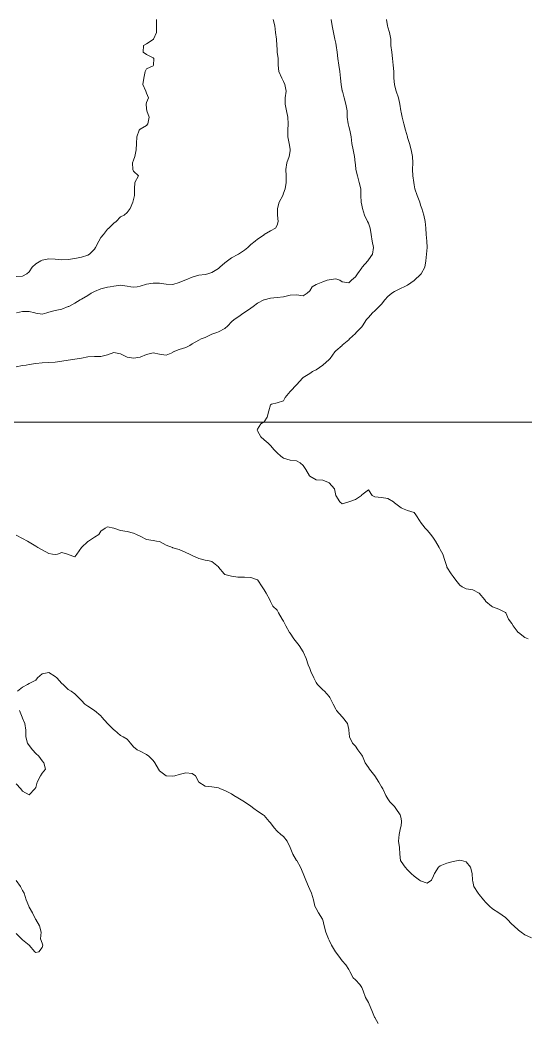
# Model space of a CAD drawing. Header units: centimetres. Extents: x 0 to 642158, y -847 to 649707.
# Drawn here: x 617198 to 617236.8, y 620941.5 to 621018.2 of the extents above; entities that cross this region are included whole.
import ezdxf

# ---------------------------------------------------------------- set-up
doc = ezdxf.new("R2010")
doc.units = ezdxf.units.CM
doc.header["$MEASUREMENT"] = 0
doc.layers.add('MEV_grille', color=254, linetype='Continuous', lineweight=9)
doc.layers.add('WAL_topographie 0.5', color=253, linetype='Continuous', lineweight=20)
picture_1 = doc.add_image_def('image2.png', size_in_pixel=(6614, 11023))

# ---------------------------------------------------------------- blocks, each defined once
blk = doc.blocks.new('*U114')
at = {"layer": 'MEV_grille', "transparency": 33554687}
blk.add_lwpolyline([(-1338.461, 0), (1338.461, 0)], dxfattribs=at)
blk = doc.blocks.new('*U115')
at = {"layer": 'MEV_grille', "color": 0, "linetype": 'ByBlock', "lineweight": -2, "transparency": 16777216}
blk.add_blockref('*U114', (0, -1400), dxfattribs=at)

msp = doc.modelspace()

# ---------------------------------------------------------------- linework, layer by layer
at = {"layer": 'WAL_topographie 0.5'}
for points in [[(617208.5, 621018.25), (617208.52, 621017.75), (617208.506, 621017.25), (617208.279, 621016.75), (617208.25, 621016.714), (617207.75, 621016.386), (617207.513, 621016.25), (617207.483, 621015.75), (617207.75, 621015.56), (617208.25, 621015.308), (617208.294, 621015.25), (617208.288, 621014.75), (617208.25, 621014.702), (617207.75, 621014.456), (617207.637, 621014.25), (617207.54, 621013.75), (617207.472, 621013.25), (617207.687, 621012.75), (617207.75, 621012.607), (617207.889, 621012.25), (617207.75, 621011.893), (617207.715, 621011.75), (617207.75, 621011.417), (617207.769, 621011.25), (617207.956, 621010.75), (617207.839, 621010.25), (617207.75, 621010.118), (617207.25, 621009.838), (617207.175, 621009.75), (617206.992, 621009.25), (617206.977, 621008.75), (617206.942, 621008.25), (617206.838, 621007.75), (617206.75, 621007.45), (617206.667, 621007.25), (617206.708, 621006.75), (617206.75, 621006.625), (617207.125, 621006.25), (617206.85, 621005.75), (617206.821, 621005.25), (617206.821, 621004.75), (617206.75, 621004.45), (617206.705, 621004.25), (617206.485, 621003.75), (617206.25, 621003.442), (617206.042, 621003.25), (617205.75, 621003.11), (617205.429, 621002.75), (617205.25, 621002.634), (617204.857, 621002.25), (617204.75, 621002.156), (617204.45, 621001.75), (617204.25, 621001.54), (617204.089, 621001.25), (617203.838, 621000.75), (617203.75, 621000.629), (617203.386, 621000.25), (617203.25, 621000.168), (617202.75, 621000.009), (617202.25, 620999.915), (617201.75, 620999.843), (617201.25, 620999.813), (617200.75, 620999.857), (617200.25, 620999.884), (617199.75, 620999.798), (617199.645, 620999.75), (617199.25, 620999.509), (617198.978, 620999.25), (617198.75, 620998.884), (617198.582, 620998.75), (617198.25, 620998.561), (617197.75, 620998.537)], [(617221.896, 621018.25), (617221.972, 621017.75), (617222.074, 621017.25), (617222.184, 621016.75), (617222.25, 621016.441), (617222.285, 621016.25), (617222.348, 621015.75), (617222.407, 621015.25), (617222.49, 621014.75), (617222.561, 621014.25), (617222.61, 621013.75), (617222.671, 621013.25), (617222.75, 621012.779), (617222.755, 621012.75), (617222.884, 621012.25), (617223.033, 621011.75), (617223.11, 621011.25), (617223.127, 621010.75), (617223.195, 621010.25), (617223.25, 621010.054), (617223.333, 621009.75), (617223.418, 621009.25), (617223.469, 621008.75), (617223.574, 621008.25), (617223.695, 621007.75), (617223.738, 621007.25), (617223.75, 621007.125), (617223.782, 621006.75), (617223.905, 621006.25), (617224.055, 621005.75), (617224.165, 621005.25), (617224.181, 621004.75), (617224.193, 621004.25), (617224.25, 621004.013), (617224.309, 621003.75), (617224.462, 621003.25), (617224.691, 621002.75), (617224.75, 621002.622), (617224.896, 621002.25), (617224.964, 621001.75), (617225.051, 621001.25), (617225.145, 621000.75), (617225.054, 621000.25), (617224.75, 620999.816), (617224.707, 620999.75), (617224.281, 620999.25), (617224.25, 620999.213), (617223.923, 620998.75), (617223.75, 620998.513), (617223.467, 620998.25), (617223.25, 620998.057), (617222.75, 620998.125), (617222.552, 620998.25), (617222.25, 620998.351), (617221.75, 620998.295), (617221.599, 620998.25), (617221.25, 620998.117), (617220.75, 620997.919), (617220.43, 620997.75), (617220.25, 620997.434), (617220.054, 620997.25), (617219.75, 620997.058), (617219.25, 620997.135), (617218.75, 620997.112), (617218.25, 620996.989), (617217.75, 620996.927), (617217.25, 620996.87), (617216.75, 620996.756), (617216.737, 620996.75), (617216.25, 620996.493), (617215.926, 620996.25), (617215.75, 620996.12), (617215.25, 620995.776), (617215.212, 620995.75), (617214.75, 620995.43), (617214.45, 620995.25), (617214.25, 620995.07), (617213.969, 620994.75), (617213.75, 620994.548), (617213.25, 620994.284), (617213.146, 620994.25), (617212.75, 620994.112), (617212.25, 620993.856), (617211.932, 620993.75), (617211.75, 620993.665), (617211.25, 620993.37), (617211.054, 620993.25), (617210.75, 620993.083), (617210.25, 620992.95), (617209.796, 620992.75), (617209.75, 620992.717), (617209.25, 620992.5), (617208.75, 620992.578), (617208.25, 620992.683), (617207.75, 620992.561), (617207.25, 620992.36), (617206.75, 620992.267), (617206.25, 620992.347), (617205.75, 620992.612), (617205.25, 620992.714), (617204.75, 620992.522), (617204.25, 620992.392), (617203.75, 620992.396), (617203.25, 620992.372), (617202.75, 620992.276), (617202.603, 620992.25), (617202.25, 620992.192), (617201.75, 620992.126), (617201.25, 620992.034), (617200.75, 620991.966), (617200.25, 620991.948), (617199.75, 620991.926), (617199.25, 620991.875), (617198.75, 620991.787), (617198.525, 620991.75), (617198.25, 620991.706), (617197.75, 620991.621)], [(617217.448, 621018.25), (617217.574, 621017.75), (617217.642, 621017.25), (617217.699, 621016.75), (617217.724, 621016.25), (617217.75, 621015.964), (617217.769, 621015.75), (617217.831, 621015.25), (617217.834, 621014.75), (617217.881, 621014.25), (617218.106, 621013.75), (617218.25, 621013.491), (617218.343, 621013.25), (617218.444, 621012.75), (617218.383, 621012.25), (617218.364, 621011.75), (617218.485, 621011.25), (617218.575, 621010.75), (617218.589, 621010.25), (617218.581, 621009.75), (617218.583, 621009.25), (617218.67, 621008.75), (617218.75, 621008.3), (617218.758, 621008.25), (617218.75, 621008.187), (617218.671, 621007.75), (617218.487, 621007.25), (617218.433, 621006.75), (617218.458, 621006.25), (617218.446, 621005.75), (617218.383, 621005.25), (617218.25, 621004.917), (617218.183, 621004.75), (617217.909, 621004.25), (617217.781, 621003.75), (617217.779, 621003.25), (617217.828, 621002.75), (617217.75, 621002.469), (617217.633, 621002.25), (617217.25, 621002.033), (617216.766, 621001.75), (617216.75, 621001.742), (617216.25, 621001.397), (617216.066, 621001.25), (617215.75, 621000.983), (617215.505, 621000.75), (617215.25, 621000.553), (617214.802, 621000.25), (617214.75, 621000.221), (617214.25, 620999.966), (617213.962, 620999.75), (617213.75, 620999.579), (617213.375, 620999.25), (617213.25, 620999.152), (617212.75, 620998.843), (617212.45, 620998.75), (617212.25, 620998.697), (617211.75, 620998.645), (617211.25, 620998.5), (617210.75, 620998.283), (617210.669, 620998.25), (617210.25, 620998.079), (617209.75, 620997.923), (617209.25, 620997.94), (617208.75, 620998.034), (617208.25, 620998.026), (617207.75, 620997.94), (617207.25, 620997.793), (617207.017, 620997.75), (617206.75, 620997.714), (617206.55, 620997.75), (617206.25, 620997.807), (617205.75, 620997.867), (617205.25, 620997.808), (617204.964, 620997.75), (617204.75, 620997.716), (617204.25, 620997.6), (617203.75, 620997.395), (617203.507, 620997.25), (617203.25, 620997.093), (617202.75, 620996.801), (617202.666, 620996.75), (617202.25, 620996.498), (617201.794, 620996.25), (617201.75, 620996.227), (617201.25, 620996.024), (617200.75, 620995.934), (617200.25, 620995.792), (617200.103, 620995.75), (617199.75, 620995.66), (617199.25, 620995.729), (617199.172, 620995.75), (617198.75, 620995.86), (617198.25, 620995.862), (617197.769, 620995.75)], [(617226.148, 621018.25), (617226.224, 621017.75), (617226.25, 621017.655), (617226.358, 621017.25), (617226.459, 621016.75), (617226.482, 621016.25), (617226.541, 621015.75), (617226.61, 621015.25), (617226.66, 621014.75), (617226.701, 621014.25), (617226.695, 621013.75), (617226.743, 621013.25), (617226.75, 621013.224), (617226.891, 621012.75), (617227.056, 621012.25), (617227.164, 621011.75), (617227.231, 621011.25), (617227.25, 621011.135), (617227.327, 621010.75), (617227.456, 621010.25), (617227.586, 621009.75), (617227.736, 621009.25), (617227.75, 621009.197), (617227.892, 621008.75), (617228.026, 621008.25), (617228.12, 621007.75), (617228.153, 621007.25), (617228.141, 621006.75), (617228.16, 621006.25), (617228.22, 621005.75), (617228.25, 621005.573), (617228.313, 621005.25), (617228.491, 621004.75), (617228.682, 621004.25), (617228.75, 621004.01), (617228.836, 621003.75), (617228.991, 621003.25), (617229.102, 621002.75), (617229.154, 621002.25), (617229.181, 621001.75), (617229.231, 621001.25), (617229.25, 621000.75), (617229.25, 621000.75), (617229.25, 621000.75), (617229.206, 621000.25), (617229.164, 620999.75), (617229.071, 620999.25), (617228.798, 620998.75), (617228.75, 620998.696), (617228.278, 620998.25), (617228.25, 620998.227), (617227.75, 620997.886), (617227.5, 620997.75), (617227.25, 620997.654), (617226.75, 620997.395), (617226.543, 620997.25), (617226.25, 620996.994), (617226.021, 620996.75), (617225.75, 620996.421), (617225.579, 620996.25), (617225.25, 620995.907), (617225.052, 620995.75), (617224.75, 620995.394), (617224.615, 620995.25), (617224.291, 620994.75), (617224.25, 620994.691), (617223.821, 620994.25), (617223.75, 620994.179), (617223.309, 620993.75), (617223.25, 620993.687), (617222.75, 620993.264), (617222.73, 620993.25), (617222.25, 620992.836), (617222.186, 620992.75), (617221.813, 620992.25), (617221.75, 620992.183), (617221.25, 620991.75), (617221.25, 620991.75), (617220.75, 620991.389), (617220.472, 620991.25), (617220.25, 620991.107), (617219.75, 620990.796), (617219.7, 620990.75), (617219.267, 620990.25), (617219.25, 620990.232), (617218.768, 620989.75), (617218.75, 620989.729), (617218.367, 620989.25), (617218.25, 620989), (617217.75, 620988.839), (617217.333, 620988.75), (617217.25, 620988.688), (617217.125, 620988.25), (617216.989, 620987.75), (617216.75, 620987.406), (617216.5, 620987.25), (617216.25, 620986.834), (617216.231, 620986.75), (617216.25, 620986.714), (617216.5, 620986.25), (617216.75, 620986.018), (617217.063, 620985.75), (617217.25, 620985.583), (617217.54, 620985.25), (617217.75, 620985.026), (617218.026, 620984.75), (617218.25, 620984.599), (617218.75, 620984.458), (617219.25, 620984.401), (617219.513, 620984.25), (617219.75, 620984.046), (617219.947, 620983.75), (617220.23, 620983.25), (617220.25, 620983.219), (617220.75, 620982.958), (617221.25, 620982.917), (617221.687, 620982.75), (617221.75, 620982.717), (617222.162, 620982.25), (617222.25, 620981.75), (617222.25, 620981.75), (617222.558, 620981.25), (617222.75, 620981.103), (617223.25, 620981.25), (617223.25, 620981.25), (617223.75, 620981.434), (617224.212, 620981.75), (617224.25, 620981.8), (617224.75, 620982.167), (617225.028, 620981.75), (617225.25, 620981.645), (617225.75, 620981.6), (617226.25, 620981.518), (617226.667, 620981.25), (617226.75, 620981.19), (617227.25, 620980.8), (617227.375, 620980.75), (617227.75, 620980.6), (617228.25, 620980.45), (617228.386, 620980.25), (617228.714, 620979.75), (617228.75, 620979.7), (617229.11, 620979.25), (617229.25, 620979.091), (617229.538, 620978.75), (617229.75, 620978.475), (617229.882, 620978.25), (617230.164, 620977.75), (617230.25, 620977.6), (617230.444, 620977.25), (617230.596, 620976.75), (617230.75, 620976.288), (617230.771, 620976.25), (617231.1, 620975.75), (617231.25, 620975.525), (617231.454, 620975.25), (617231.75, 620974.869), (617231.942, 620974.75), (617232.25, 620974.59), (617232.75, 620974.5), (617233.25, 620974.25), (617233.25, 620974.25), (617233.675, 620973.75), (617233.75, 620973.613), (617234.194, 620973.25), (617234.25, 620973.217), (617234.75, 620973.025), (617235.25, 620972.77), (617235.279, 620972.75), (617235.489, 620972.25), (617235.75, 620971.917), (617235.838, 620971.75), (617236.237, 620971.25), (617236.25, 620971.233), (617236.75, 620970.853), (617236.984, 620970.75)], [(617197.75, 620978.697), (617198.25, 620978.46), (617198.632, 620978.25), (617198.75, 620978.173), (617199.25, 620977.852), (617199.423, 620977.75), (617199.75, 620977.58), (617200.25, 620977.302), (617200.527, 620977.25), (617200.75, 620977.209), (617200.932, 620977.25), (617201.25, 620977.371), (617201.688, 620977.25), (617201.75, 620977.231), (617202.25, 620977.036), (617202.395, 620977.25), (617202.75, 620977.75), (617202.75, 620977.75), (617203.25, 620978.224), (617203.292, 620978.25), (617203.75, 620978.556), (617204.083, 620978.75), (617204.25, 620979), (617204.569, 620979.25), (617204.75, 620979.35), (617205.25, 620979.25), (617205.25, 620979.25), (617205.75, 620979.068), (617206.25, 620978.984), (617206.75, 620978.868), (617206.981, 620978.75), (617207.25, 620978.623), (617207.75, 620978.371), (617208.25, 620978.282), (617208.5, 620978.25), (617208.75, 620978.205), (617209.25, 620977.93), (617209.724, 620977.75), (617209.75, 620977.74), (617210.25, 620977.595), (617210.75, 620977.382), (617211.028, 620977.25), (617211.25, 620977.155), (617211.75, 620976.921), (617212.25, 620976.788), (617212.438, 620976.75), (617212.75, 620976.681), (617213.25, 620976.269), (617213.269, 620976.25), (617213.692, 620975.75), (617213.75, 620975.698), (617214.25, 620975.558), (617214.75, 620975.477), (617215.25, 620975.489), (617215.75, 620975.464), (617216.25, 620975.29), (617216.282, 620975.25), (617216.601, 620974.75), (617216.75, 620974.511), (617216.926, 620974.25), (617217.198, 620973.75), (617217.25, 620973.614), (617217.432, 620973.25), (617217.75, 620972.959), (617217.872, 620972.75), (617218.152, 620972.25), (617218.25, 620972.112), (617218.431, 620971.75), (617218.707, 620971.25), (617218.75, 620971.179), (617219.033, 620970.75), (617219.25, 620970.489), (617219.444, 620970.25), (617219.75, 620969.75), (617219.75, 620969.75), (617219.976, 620969.25), (617220.133, 620968.75), (617220.25, 620968.472), (617220.334, 620968.25), (617220.563, 620967.75), (617220.75, 620967.407), (617220.856, 620967.25), (617221.25, 620966.84), (617221.379, 620966.75), (617221.75, 620966.331), (617221.804, 620966.25), (617222.05, 620965.75), (617222.25, 620965.359), (617222.301, 620965.25), (617222.75, 620964.761), (617222.76, 620964.75), (617223.155, 620964.25), (617223.25, 620963.792), (617223.256, 620963.75), (617223.3, 620963.25), (617223.523, 620962.75), (617223.75, 620962.512), (617223.95, 620962.25), (617224.25, 620961.838), (617224.304, 620961.75), (617224.496, 620961.25), (617224.75, 620960.887), (617224.829, 620960.75), (617225.242, 620960.25), (617225.25, 620960.236), (617225.538, 620959.75), (617225.75, 620959.412), (617225.852, 620959.25), (617226.094, 620958.75), (617226.25, 620958.491), (617226.405, 620958.25), (617226.75, 620957.887), (617226.858, 620957.75), (617227.189, 620957.25), (617227.25, 620956.972), (617227.298, 620956.75), (617227.25, 620956.417), (617227.22, 620956.25), (617227.099, 620955.75), (617227.05, 620955.25), (617227.125, 620954.75), (617227.153, 620954.25), (617227.205, 620953.75), (617227.25, 620953.682), (617227.567, 620953.25), (617227.75, 620953.046), (617228.036, 620952.75), (617228.25, 620952.556), (617228.663, 620952.25), (617228.75, 620952.194), (617229.25, 620952.021), (617229.574, 620952.25), (617229.75, 620952.583), (617229.81, 620952.75), (617230.13, 620953.25), (617230.25, 620953.354), (617230.75, 620953.556), (617231.25, 620953.673), (617231.625, 620953.75), (617231.75, 620953.778), (617231.875, 620953.75), (617232.25, 620953.65), (617232.574, 620953.25), (617232.712, 620952.75), (617232.724, 620952.25), (617232.75, 620952.139), (617232.829, 620951.75), (617233.174, 620951.25), (617233.25, 620951.15), (617233.583, 620950.75), (617233.75, 620950.538), (617234.038, 620950.25), (617234.25, 620950.056), (617234.75, 620949.75), (617234.75, 620949.75), (617235.25, 620949.385), (617235.385, 620949.25), (617235.75, 620948.885), (617235.896, 620948.75), (617236.25, 620948.41), (617236.461, 620948.25), (617236.75, 620948.06), (617237.25, 620947.833)], [(617197.861, 620966.75), (617198.25, 620967.042), (617198.635, 620967.25), (617198.75, 620967.329), (617199.25, 620967.591), (617199.396, 620967.75), (617199.75, 620968.077), (617200.25, 620968.167), (617200.75, 620967.863), (617200.878, 620967.75), (617201.25, 620967.323), (617201.344, 620967.25), (617201.75, 620966.879), (617201.964, 620966.75), (617202.25, 620966.528), (617202.528, 620966.25), (617202.75, 620966.028), (617203.018, 620965.75), (617203.25, 620965.583), (617203.75, 620965.261), (617203.77, 620965.25), (617204.25, 620964.85), (617204.329, 620964.75), (617204.75, 620964.265), (617204.766, 620964.25), (617205.25, 620963.781), (617205.29, 620963.75), (617205.75, 620963.339), (617205.942, 620963.25), (617206.25, 620963.05), (617206.511, 620962.75), (617206.75, 620962.46), (617207.016, 620962.25), (617207.25, 620962.144), (617207.75, 620961.895), (617207.93, 620961.75), (617208.25, 620961.417), (617208.379, 620961.25), (617208.662, 620960.75), (617208.75, 620960.63), (617209.25, 620960.25), (617209.25, 620960.25), (617209.75, 620960.212), (617209.917, 620960.25), (617210.25, 620960.355), (617210.75, 620960.485), (617211.25, 620960.429), (617211.5, 620960.25), (617211.75, 620959.75), (617211.75, 620959.75), (617212.25, 620959.453), (617212.75, 620959.399), (617213.25, 620959.318), (617213.406, 620959.25), (617213.75, 620959.128), (617214.25, 620958.856), (617214.429, 620958.75), (617214.75, 620958.57), (617215.25, 620958.25), (617215.25, 620958.25), (617215.75, 620957.909), (617215.976, 620957.75), (617216.25, 620957.543), (617216.694, 620957.25), (617216.75, 620957.205), (617217.155, 620956.75), (617217.25, 620956.647), (617217.52, 620956.25), (617217.75, 620956.01), (617218.028, 620955.75), (617218.25, 620955.583), (617218.513, 620955.25), (617218.75, 620954.75), (617218.75, 620954.75), (617218.965, 620954.25), (617219.25, 620953.762), (617219.257, 620953.75), (617219.544, 620953.25), (617219.75, 620952.765), (617219.757, 620952.75), (617219.964, 620952.25), (617220.167, 620951.75), (617220.25, 620951.533), (617220.377, 620951.25), (617220.536, 620950.75), (617220.65, 620950.25), (617220.75, 620950.07), (617220.917, 620949.75), (617221.238, 620949.25), (617221.25, 620949.217), (617221.371, 620948.75), (617221.483, 620948.25), (617221.699, 620947.75), (617221.75, 620947.655), (617221.924, 620947.25), (617222.238, 620946.75), (617222.25, 620946.735), (617222.601, 620946.25), (617222.75, 620946.066), (617223.017, 620945.75), (617223.25, 620945.388), (617223.339, 620945.25), (617223.594, 620944.75), (617223.75, 620944.599), (617224.098, 620944.25), (617224.25, 620944.023), (617224.35, 620943.75), (617224.525, 620943.25), (617224.75, 620942.854), (617224.813, 620942.75), (617225.022, 620942.25), (617225.228, 620941.75), (617225.25, 620941.713), (617225.49, 620941.25)], [(617197.75, 620959.639), (617198.1, 620959.25), (617198.25, 620959.083), (617198.75, 620958.786), (617199.183, 620959.25), (617199.25, 620959.361), (617199.367, 620959.75), (617199.625, 620960.25), (617199.75, 620960.461), (617200.012, 620960.75), (617199.87, 620961.25), (617199.75, 620961.408), (617199.479, 620961.75), (617199.25, 620961.97), (617199.009, 620962.25), (617198.75, 620962.576), (617198.625, 620962.75), (617198.489, 620963.25), (617198.5, 620963.75), (617198.406, 620964.25), (617198.25, 620964.667), (617198.221, 620964.75), (617198, 620965.25)], [(617197.75, 620948.163), (617198.163, 620947.75), (617198.25, 620947.677), (617198.75, 620947.25), (617198.75, 620947.25), (617199.196, 620946.75), (617199.25, 620946.702), (617199.5, 620946.75), (617199.75, 620947.083), (617199.788, 620947.25), (617199.75, 620947.417), (617199.625, 620947.75), (617199.678, 620948.25), (617199.554, 620948.75), (617199.25, 620949.222), (617199.234, 620949.25), (617198.993, 620949.75), (617198.75, 620950.171), (617198.713, 620950.25), (617198.524, 620950.75), (617198.36, 620951.25), (617198.25, 620951.46), (617198.08, 620951.75), (617197.75, 620952.223)]]:
    msp.add_lwpolyline(points, dxfattribs=at)

# ---------------------------------------------------------------- block references
at = {"layer": 'MEV_grille', "transparency": 33554687}
msp.add_blockref('*U115', (616669.481, 622387.381), dxfattribs=at)

# ---------------------------------------------------------------- pictures from other files: only their frames are drawn
image = msp.add_image(picture_1, insert=(616830.845, 620745.783), size_in_units=(429.466, 715.756), dxfattribs=dict(brightness=75))
image.dxf.flags = 7

doc.saveas('drawing.dxf')
